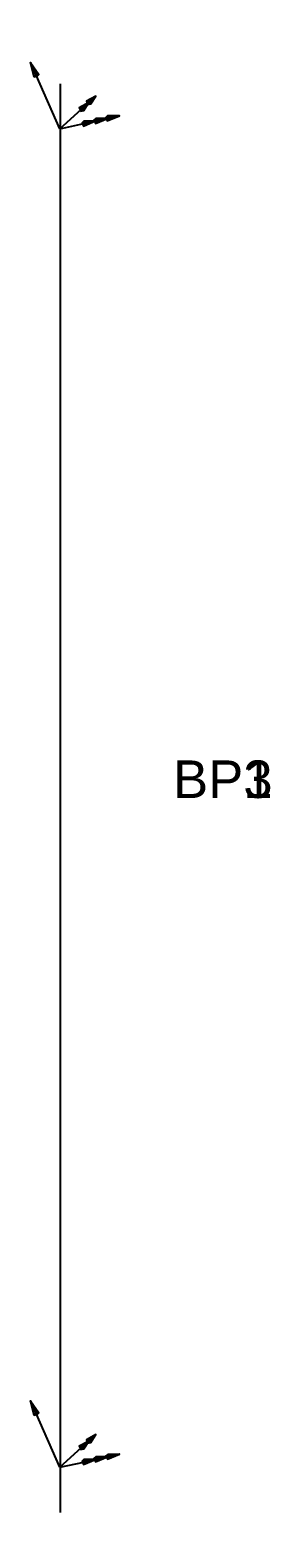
# Model space of a CAD drawing. Header units: millimetres. Extents: x -2952 to 13, y -99 to 102.
# Drawn here: x -19 to 12.9, y -95 to 102.2 of the extents above; entities that cross this region are included whole.
import ezdxf

# ---------------------------------------------------------------- set-up
doc = ezdxf.new("R2010")
doc.units = ezdxf.units.MM
doc.layers.add('AutoDetect_89_4', color=1, linetype='Continuous')
doc.layers.add('Rippe_ID_GUID_E7099C4D_CA38_4cfe_B2EE_ED72031950B8', color=1, linetype='Continuous')
doc.styles.get("Standard").update_dxf_attribs({"font": 'arial.ttf'})

# ---------------------------------------------------------------- blocks, each defined once
blk = doc.blocks.new('Kontrollpunkt')
at = {"color": 0}
for q in [(0, 6), (8, 0), (0, 0, 4)]:
    blk.add_line((0, 0), q, dxfattribs=at)
for points in [[(0.25, 8, -0.25), (-0.25, 8, -0.25), (-0.25, 8, 0.25), (0, 10, 0), (-0.25, 8, -0.25), (0.25, 8, 0.25), (0, 10, 0), (0.25, 8, -0.25), (0.25, 8, 0.25), (-0.25, 8, 0.25)], [(0.25, 6, -0.25), (-0.25, 6, -0.25), (-0.25, 6, 0.25), (0, 8, 0), (-0.25, 6, -0.25), (0.25, 6, 0.25), (0, 8, 0), (0.25, 6, -0.25), (0.25, 6, 0.25), (-0.25, 6, 0.25)], [(0.25, 0.25, 4), (-0.25, 0.25, 4), (-0.25, -0.25, 4), (0, 0, 6), (-0.25, 0.25, 4), (0.25, -0.25, 4), (0, 0, 6), (0.25, 0.25, 4), (0.25, -0.25, 4), (-0.25, -0.25, 4)], [(0.25, 0.25, 6), (-0.25, 0.25, 6), (-0.25, -0.25, 6), (0, 0, 8), (-0.25, 0.25, 6), (0.25, -0.25, 6), (0, 0, 8), (0.25, 0.25, 6), (0.25, -0.25, 6), (-0.25, -0.25, 6)], [(0.25, 0.25, 8), (-0.25, 0.25, 8), (-0.25, -0.25, 8), (0, 0, 10), (-0.25, 0.25, 8), (0.25, -0.25, 8), (0, 0, 10), (0.25, 0.25, 8), (0.25, -0.25, 8), (-0.25, -0.25, 8)], [(8, 0.25, -0.25), (8, 0.25, 0.25), (8, -0.25, 0.25), (10, 0, 0), (8, 0.25, 0.25), (8, -0.25, -0.25), (10, 0, 0), (8, 0.25, -0.25), (8, -0.25, -0.25), (8, -0.25, 0.25)]]:
    blk.add_polyline3d(points, dxfattribs=at)

msp = doc.modelspace()

# ---------------------------------------------------------------- linework, layer by layer
at = {"layer": 'AutoDetect_89_4', "color": 1}
msp.add_line((-15, 95, -243), (-15, -95, -243), dxfattribs=at)

# ---------------------------------------------------------------- block references
at = {"layer": 'AutoDetect_89_4', "color": 1, "extrusion": (0.787929, 0.173648, -0.590774), "rotation": 341.2011366644633}
for p in [(90.14, -193.4, 147.19), (-83.69, -216.03, 116.28)]:
    msp.add_blockref('Kontrollpunkt', p, dxfattribs=at)

# ---------------------------------------------------------------- texts
at = {"layer": 'Rippe_ID_GUID_E7099C4D_CA38_4cfe_B2EE_ED72031950B8', "color": 5}
for s, p in [('BP3', (0, 0, -225)), ('BP1', (0, 0))]:
    msp.add_text(s, height=5, dxfattribs=at).set_placement(p)

doc.saveas('drawing.dxf')
